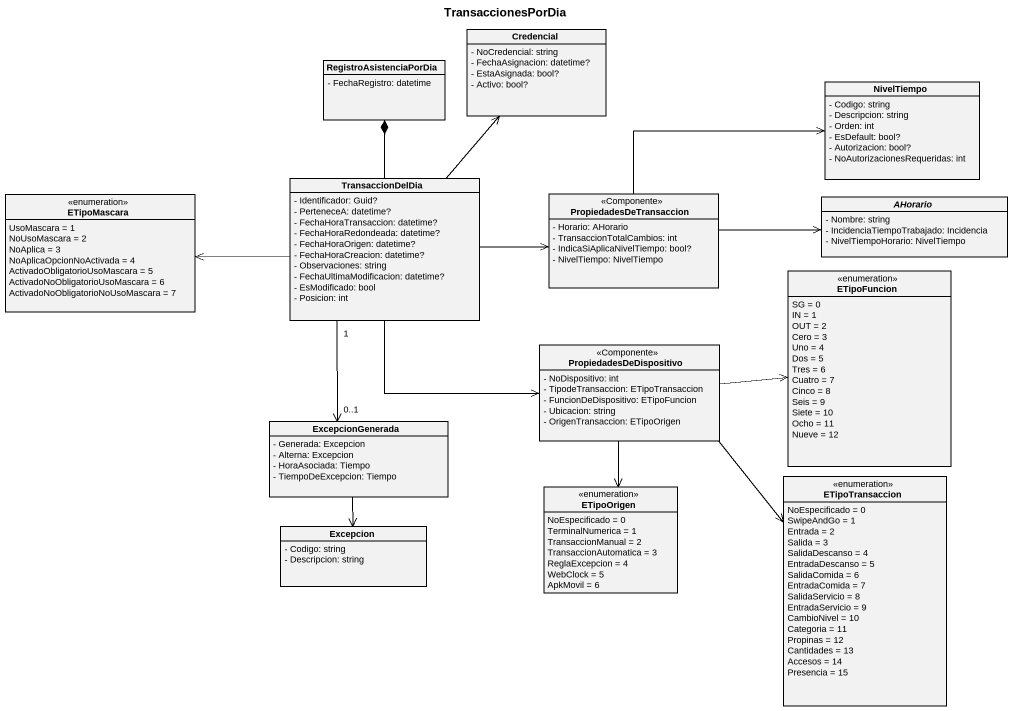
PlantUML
@startuml
title TransaccionesPorDia
hide circle
hide empty members
skinparam classAttributeIconSize 0
class Credencial {
  - NoCredencial: string
  - FechaAsignacion: datetime?
  - EstaAsignada: bool?
  - Activo: bool?
}
class RegistroAsistenciaPorDia {
  - FechaRegistro: datetime
}
class NivelTiempo {
  - Codigo: string
  - Descripcion: string
  - Orden: int
  - EsDefault: bool?
  - Autorizacion: bool?
  - NoAutorizacionesRequeridas: int
}
class TransaccionDelDia {
  - Identificador: Guid?
  - PerteneceA: datetime?
  - FechaHoraTransaccion: datetime?
  - FechaHoraRedondeada: datetime?
  - FechaHoraOrigen: datetime?
  - FechaHoraCreacion: datetime?
  - Observaciones: string
  - FechaUltimaModificacion: datetime?
  - EsModificado: bool
  - Posicion: int
}
class PropiedadesDeTransaccion <<Componente>> {
  - Horario: AHorario
  - TransaccionTotalCambios: int
  - IndicaSiAplicaNivelTiempo: bool?
  - NivelTiempo: NivelTiempo
}
enum ETipoMascara {
  UsoMascara = 1
  NoUsoMascara = 2
  NoAplica = 3
  NoAplicaOpcionNoActivada = 4
  ActivadoObligatorioUsoMascara = 5
  ActivadoNoObligatorioUsoMascara = 6
  ActivadoNoObligatorioNoUsoMascara = 7
}
abstract class AHorario {
  - Nombre: string
  - IncidenciaTiempoTrabajado: Incidencia
  - NivelTiempoHorario: NivelTiempo
}
enum ETipoFuncion {
  SG = 0
  IN = 1
  OUT = 2
  Cero = 3
  Uno = 4
  Dos = 5
  Tres = 6
  Cuatro = 7
  Cinco = 8
  Seis = 9
  Siete = 10
  Ocho = 11
  Nueve = 12
}
class PropiedadesDeDispositivo <<Componente>> {
  - NoDispositivo: int
  - TipodeTransaccion: ETipoTransaccion
  - FuncionDeDispositivo: ETipoFuncion
  - Ubicacion: string
  - OrigenTransaccion: ETipoOrigen
}
class ExcepcionGenerada {
  - Generada: Excepcion
  - Alterna: Excepcion
  - HoraAsociada: Tiempo
  - TiempoDeExcepcion: Tiempo
}
enum ETipoOrigen {
  NoEspecificado = 0
  TerminalNumerica = 1
  TransaccionManual = 2
  TransaccionAutomatica = 3
  ReglaExcepcion = 4
  WebClock = 5
  ApkMovil = 6
}
enum ETipoTransaccion {
  NoEspecificado = 0
  SwipeAndGo = 1
  Entrada = 2
  Salida = 3
  SalidaDescanso = 4
  EntradaDescanso = 5
  SalidaComida = 6
  EntradaComida = 7
  SalidaServicio = 8
  EntradaServicio = 9
  CambioNivel = 10
  Categoria = 11
  Propinas = 12
  Cantidades = 13
  Accesos = 14
  Presencia = 15
}
class Excepcion {
  - Codigo: string
  - Descripcion: string
}
TransaccionDelDia -up-> Credencial
TransaccionDelDia -up-* RegistroAsistenciaPorDia
TransaccionDelDia -right-> PropiedadesDeTransaccion
TransaccionDelDia -left-> ETipoMascara
TransaccionDelDia -right-> PropiedadesDeDispositivo
TransaccionDelDia "1" --> "0..1" ExcepcionGenerada
PropiedadesDeTransaccion -right-> NivelTiempo
PropiedadesDeTransaccion -right-> AHorario
PropiedadesDeDispositivo -right-> ETipoFuncion
PropiedadesDeDispositivo --> ETipoOrigen
PropiedadesDeDispositivo --> ETipoTransaccion
ExcepcionGenerada --> Excepcion
@enduml
